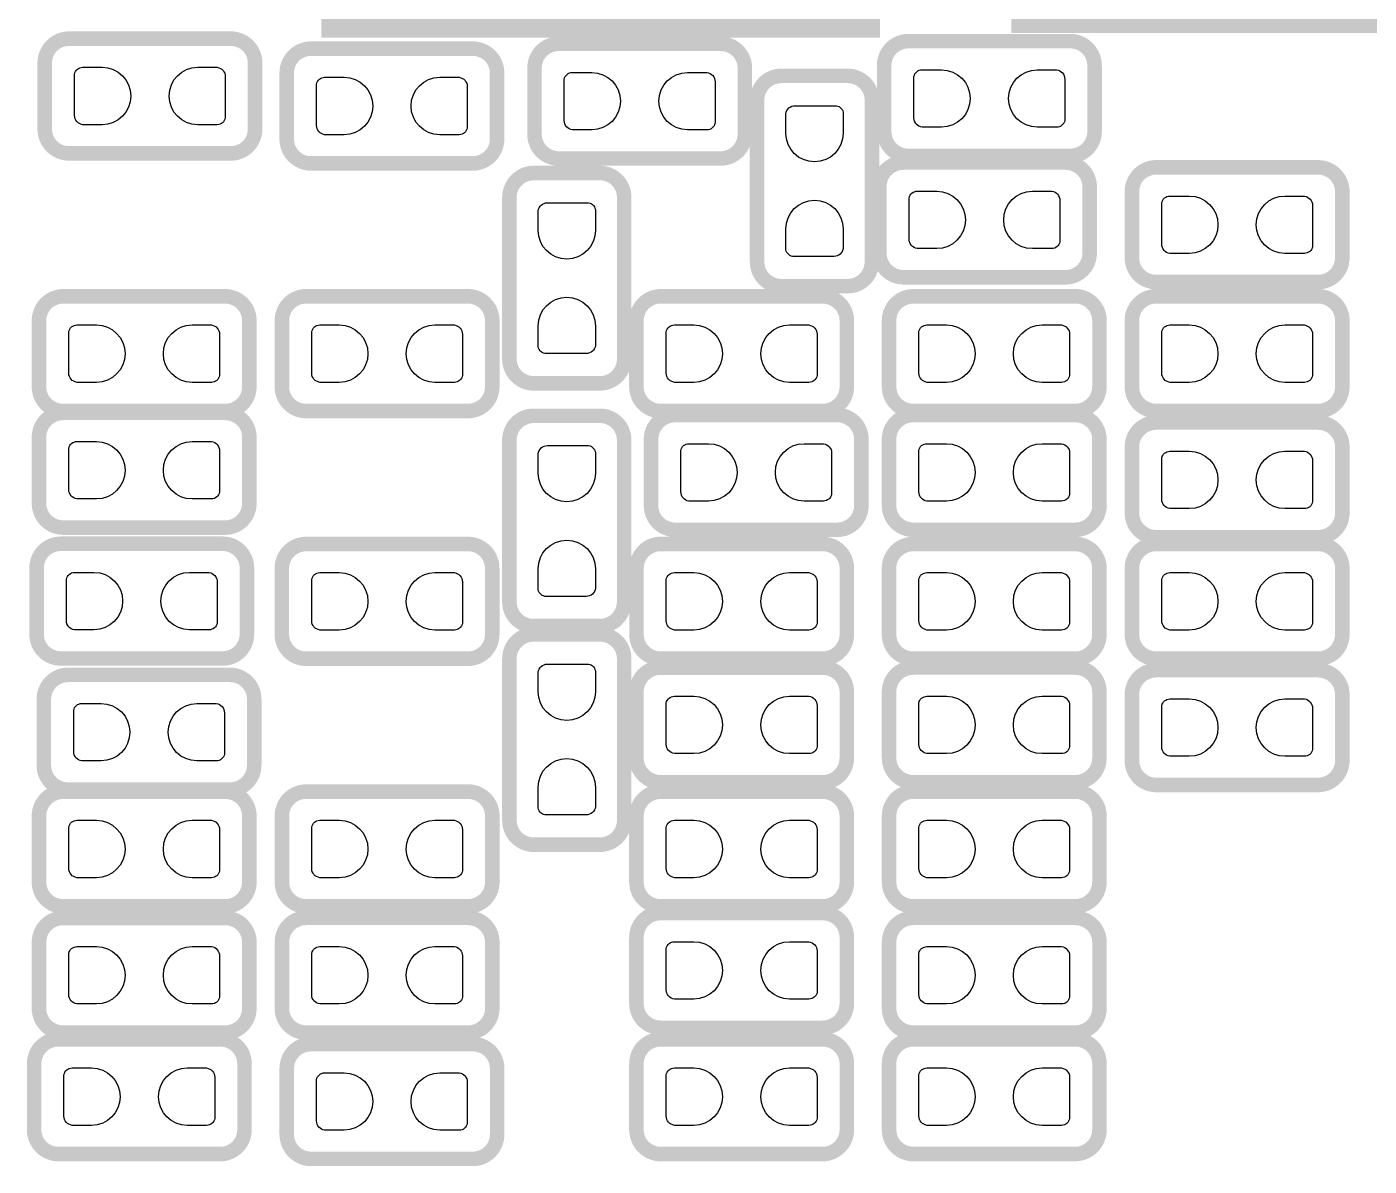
# Model space of a CAD drawing. Extents: x 6 to 176, y -11 to 159.
# Drawn here: x 97.91 to 104.93, y 73.87 to 79.83 of the extents above; entities that cross this region are included whole.
import ezdxf

# ---------------------------------------------------------------- set-up
doc = ezdxf.new("R2010")
doc.units = 0
for name, color, linetype in [('PG_NEW_SLIK-BOT', 231, 'CONTINUOUS'), ('PG_SILKSCREEN_BOTTOM', 122, 'CONTINUOUS'), ('PIN_BOTTOM', 12, 'CONTINUOUS')]:
    doc.layers.add(name, color=color, linetype=linetype)

msp = doc.modelspace()

# ---------------------------------------------------------------- linework, layer by layer
at = {"layer": 'PG_NEW_SLIK-BOT'}
for points, const_width in [([(99.5172, 79.8322), (102.3112, 79.8322), (102.3112, 81.1022), (99.5172, 81.1022), (99.5172, 79.8322)], 0.127), ([(103.124, 79.8576), (105.156, 79.8576), (105.156, 80.7212), (103.124, 80.7212), (103.124, 79.8576)], 0.127), ([(98.979482, 79.764128), (98.133408, 79.764128)], 0.0762), ([(100.24491, 79.711804), (99.398836, 79.711804)], 0.0762), ([(101.540564, 79.737458), (100.69449, 79.737458)], 0.0762), ([(103.36911, 79.751174), (102.523036, 79.751174)], 0.0762), ([(98.006408, 79.637128), (98.006408, 79.290926)], 0.0762), ([(99.106482, 79.290926), (99.106482, 79.637128)], 0.0762), ([(99.271836, 79.584804), (99.271836, 79.238602)], 0.0762), ([(100.37191, 79.238602), (100.37191, 79.584804)], 0.0762), ([(100.56749, 79.610458), (100.56749, 79.264256)], 0.0762), ([(101.667564, 79.264256), (101.667564, 79.610458)], 0.0762), ([(102.204774, 79.569564), (101.858572, 79.569564)], 0.0762), ([(102.396036, 79.624174), (102.396036, 79.277972)], 0.0762), ([(103.49611, 79.277972), (103.49611, 79.624174)], 0.0762), ([(101.731572, 79.442564), (101.731572, 78.59649)], 0.0762), ([(102.331774, 78.59649), (102.331774, 79.442564)], 0.0762), ([(98.133408, 79.163926), (98.979482, 79.163926)], 0.0762), ([(102.523036, 79.150972), (103.36911, 79.150972)], 0.0762), ([(99.398836, 79.111602), (100.24491, 79.111602)], 0.0762), ([(100.69449, 79.137256), (101.540564, 79.137256)], 0.0762), ([(103.34371, 79.116174), (102.497636, 79.116174)], 0.0762), ([(104.664764, 79.091028), (103.81869, 79.091028)], 0.0762), ([(100.909628, 79.06131), (100.563426, 79.06131)], 0.0762), ([(100.436426, 78.93431), (100.436426, 78.088236)], 0.0762), ([(101.036628, 78.088236), (101.036628, 78.93431)], 0.0762), ([(102.370636, 78.989174), (102.370636, 78.642972)], 0.0762), ([(103.47071, 78.642972), (103.47071, 78.989174)], 0.0762), ([(103.69169, 78.964028), (103.69169, 78.617826)], 0.0762), ([(104.791764, 78.617826), (104.791764, 78.964028)], 0.0762), ([(102.497636, 78.515972), (103.34371, 78.515972)], 0.0762), ([(101.858572, 78.46949), (102.204774, 78.46949)], 0.0762), ([(103.81869, 78.490826), (104.664764, 78.490826)], 0.0762), ([(98.94951, 78.416404), (98.103436, 78.416404)], 0.0762), ([(100.219764, 78.416658), (99.37369, 78.416658)], 0.0762), ([(102.07371, 78.416404), (101.227636, 78.416404)], 0.0762), ([(103.394764, 78.416658), (102.54869, 78.416658)], 0.0762), ([(104.664764, 78.416658), (103.81869, 78.416658)], 0.0762), ([(99.07651, 77.943202), (99.07651, 78.289404)], 0.0762), ([(99.24669, 78.289658), (99.24669, 77.943456)], 0.0762), ([(100.346764, 77.943456), (100.346764, 78.289658)], 0.0762), ([(101.100636, 78.289404), (101.100636, 77.943202)], 0.0762), ([(102.20071, 77.943202), (102.20071, 78.289404)], 0.0762), ([(102.42169, 78.289658), (102.42169, 77.943456)], 0.0762), ([(103.521764, 77.943456), (103.521764, 78.289658)], 0.0762), ([(103.69169, 78.289658), (103.69169, 77.943456)], 0.0762), ([(104.791764, 77.943456), (104.791764, 78.289658)], 0.0762), ([(100.563426, 77.961236), (100.909628, 77.961236)], 0.0762), ([(98.103436, 77.816202), (98.94951, 77.816202)], 0.0762), ([(98.94951, 77.806804), (98.103436, 77.806804)], 0.0762), ([(99.37369, 77.816456), (100.219764, 77.816456)], 0.0762), ([(101.227636, 77.816202), (102.07371, 77.816202)], 0.0762), ([(102.54869, 77.816456), (103.394764, 77.816456)], 0.0762), ([(103.81869, 77.816456), (104.664764, 77.816456)], 0.0762), ([(100.909374, 77.791564), (100.563172, 77.791564)], 0.0762), ([(102.14991, 77.795374), (101.303836, 77.795374)], 0.0762), ([(103.39451, 77.795374), (102.548436, 77.795374)], 0.0762), ([(104.664764, 77.756258), (103.81869, 77.756258)], 0.0762), ([(99.07651, 77.333602), (99.07651, 77.679804)], 0.0762), ([(100.436172, 77.664564), (100.436172, 76.81849)], 0.0762), ([(101.036374, 76.81849), (101.036374, 77.664564)], 0.0762), ([(101.176836, 77.668374), (101.176836, 77.322172)], 0.0762), ([(102.27691, 77.322172), (102.27691, 77.668374)], 0.0762), ([(102.421436, 77.668374), (102.421436, 77.322172)], 0.0762), ([(103.52151, 77.322172), (103.52151, 77.668374)], 0.0762), ([(103.69169, 77.629258), (103.69169, 77.283056)], 0.0762), ([(104.791764, 77.283056), (104.791764, 77.629258)], 0.0762), ([(98.103436, 77.206602), (98.94951, 77.206602)], 0.0762), ([(101.303836, 77.195172), (102.14991, 77.195172)], 0.0762), ([(102.548436, 77.195172), (103.39451, 77.195172)], 0.0762), ([(98.93681, 77.122274), (98.090736, 77.122274)], 0.0762), ([(100.21951, 77.121004), (99.373436, 77.121004)], 0.0762), ([(102.073964, 77.121258), (101.22789, 77.121258)], 0.0762), ([(103.39451, 77.121004), (102.548436, 77.121004)], 0.0762), ([(103.81869, 77.156056), (104.664764, 77.156056)], 0.0762), ([(104.664764, 77.121258), (103.81869, 77.121258)], 0.0762), ([(99.06381, 76.649072), (99.06381, 76.995274)], 0.0762), ([(99.246436, 76.994004), (99.246436, 76.647802)], 0.0762), ([(100.34651, 76.647802), (100.34651, 76.994004)], 0.0762), ([(101.10089, 76.994258), (101.10089, 76.648056)], 0.0762), ([(102.200964, 76.648056), (102.200964, 76.994258)], 0.0762), ([(102.421436, 76.994004), (102.421436, 76.647802)], 0.0762), ([(103.52151, 76.647802), (103.52151, 76.994004)], 0.0762), ([(103.69169, 76.994258), (103.69169, 76.648056)], 0.0762), ([(104.791764, 76.648056), (104.791764, 76.994258)], 0.0762), ([(100.563172, 76.69149), (100.909374, 76.69149)], 0.0762), ([(100.909628, 76.64831), (100.563426, 76.64831)], 0.0762), ([(98.090736, 76.522072), (98.93681, 76.522072)], 0.0762), ([(99.373436, 76.520802), (100.21951, 76.520802)], 0.0762), ([(100.436426, 76.52131), (100.436426, 75.675236)], 0.0762), ([(101.036628, 75.675236), (101.036628, 76.52131)], 0.0762), ([(102.07371, 76.474574), (101.227636, 76.474574)], 0.0762), ([(101.22789, 76.521056), (102.073964, 76.521056)], 0.0762), ([(102.548436, 76.520802), (103.39451, 76.520802)], 0.0762), ([(103.394764, 76.474828), (102.54869, 76.474828)], 0.0762), ([(103.81869, 76.521056), (104.664764, 76.521056)], 0.0762), ([(98.97491, 76.436474), (98.128836, 76.436474)], 0.0762), ([(104.664764, 76.460858), (103.81869, 76.460858)], 0.0762), ([(101.100636, 76.347574), (101.100636, 76.001372)], 0.0762), ([(102.20071, 76.001372), (102.20071, 76.347574)], 0.0762), ([(102.42169, 76.347828), (102.42169, 76.001626)], 0.0762), ([(103.521764, 76.001626), (103.521764, 76.347828)], 0.0762), ([(103.69169, 76.333858), (103.69169, 75.987656)], 0.0762), ([(104.791764, 75.987656), (104.791764, 76.333858)], 0.0762), ([(99.10191, 75.963272), (99.10191, 76.309474)], 0.0762), ([(101.227636, 75.874372), (102.07371, 75.874372)], 0.0762), ([(102.54869, 75.874626), (103.394764, 75.874626)], 0.0762), ([(103.81869, 75.860656), (104.664764, 75.860656)], 0.0762), ([(98.94951, 75.825604), (98.103436, 75.825604)], 0.0762), ([(98.128836, 75.836272), (98.97491, 75.836272)], 0.0762), ([(100.219764, 75.825858), (99.37369, 75.825858)], 0.0762), ([(102.07371, 75.825604), (101.227636, 75.825604)], 0.0762), ([(103.394764, 75.825858), (102.54869, 75.825858)], 0.0762), ([(99.07651, 75.352402), (99.07651, 75.698604)], 0.0762), ([(99.24669, 75.698858), (99.24669, 75.352656)], 0.0762), ([(100.346764, 75.352656), (100.346764, 75.698858)], 0.0762), ([(101.100636, 75.698604), (101.100636, 75.352402)], 0.0762), ([(102.20071, 75.352402), (102.20071, 75.698604)], 0.0762), ([(102.42169, 75.698858), (102.42169, 75.352656)], 0.0762), ([(103.521764, 75.352656), (103.521764, 75.698858)], 0.0762), ([(100.563426, 75.548236), (100.909628, 75.548236)], 0.0762), ([(98.103436, 75.225402), (98.94951, 75.225402)], 0.0762), ([(99.37369, 75.225656), (100.219764, 75.225656)], 0.0762), ([(101.227636, 75.225402), (102.07371, 75.225402)], 0.0762), ([(102.54869, 75.225656), (103.394764, 75.225656)], 0.0762), ([(98.94951, 75.165204), (98.103436, 75.165204)], 0.0762), ([(100.219764, 75.165458), (99.37369, 75.165458)], 0.0762), ([(102.07371, 75.190604), (101.227636, 75.190604)], 0.0762), ([(103.394764, 75.165458), (102.54869, 75.165458)], 0.0762), ([(99.07651, 74.692002), (99.07651, 75.038204)], 0.0762), ([(99.24669, 75.038458), (99.24669, 74.692256)], 0.0762), ([(100.346764, 74.692256), (100.346764, 75.038458)], 0.0762), ([(101.100636, 75.063604), (101.100636, 74.717402)], 0.0762), ([(102.20071, 74.717402), (102.20071, 75.063604)], 0.0762), ([(102.42169, 75.038458), (102.42169, 74.692256)], 0.0762), ([(103.521764, 74.692256), (103.521764, 75.038458)], 0.0762), ([(101.227636, 74.590402), (102.07371, 74.590402)], 0.0762), ([(98.92411, 74.530204), (98.078036, 74.530204)], 0.0762), ([(98.103436, 74.565002), (98.94951, 74.565002)], 0.0762), ([(99.37369, 74.565256), (100.219764, 74.565256)], 0.0762), ([(100.245164, 74.505058), (99.39909, 74.505058)], 0.0762), ([(102.07371, 74.530204), (101.227636, 74.530204)], 0.0762), ([(102.54869, 74.565256), (103.394764, 74.565256)], 0.0762), ([(103.394764, 74.530458), (102.54869, 74.530458)], 0.0762), ([(99.05111, 74.057002), (99.05111, 74.403204)], 0.0762), ([(99.27209, 74.378058), (99.27209, 74.031856)], 0.0762), ([(100.372164, 74.031856), (100.372164, 74.378058)], 0.0762), ([(101.100636, 74.403204), (101.100636, 74.057002)], 0.0762), ([(102.20071, 74.057002), (102.20071, 74.403204)], 0.0762), ([(102.42169, 74.403458), (102.42169, 74.057256)], 0.0762), ([(103.521764, 74.057256), (103.521764, 74.403458)], 0.0762), ([(98.078036, 73.930002), (98.92411, 73.930002)], 0.0762), ([(99.39909, 73.904856), (100.245164, 73.904856)], 0.0762), ([(101.227636, 73.930002), (102.07371, 73.930002)], 0.0762), ([(102.54869, 73.930256), (103.394764, 73.930256)], 0.0762)]:
    msp.add_lwpolyline(points, dxfattribs=dict(at, const_width=const_width))
at = {"layer": 'PG_NEW_SLIK-BOT', "const_width": 0.0762}
for points in [[(98.133408, 79.764128, 0.414214), (98.006408, 79.637128)], [(99.106482, 79.637128, 0.414214), (98.979482, 79.764128)], [(99.398836, 79.711804, 0.414214), (99.271836, 79.584804)], [(100.37191, 79.584804, 0.414214), (100.24491, 79.711804)], [(100.69449, 79.737458, 0.414214), (100.56749, 79.610458)], [(101.667564, 79.610458, 0.414214), (101.540564, 79.737458)], [(102.523036, 79.751174, 0.414214), (102.396036, 79.624174)], [(103.49611, 79.624174, 0.414214), (103.36911, 79.751174)], [(101.858572, 79.569564, 0.414214), (101.731572, 79.442564)], [(102.331774, 79.442564, 0.414214), (102.204774, 79.569564)], [(98.006408, 79.290926, 0.414214), (98.133408, 79.163926)], [(98.979482, 79.163926, 0.414214), (99.106482, 79.290926)], [(99.271836, 79.238602, 0.414214), (99.398836, 79.111602)], [(100.24491, 79.111602, 0.414214), (100.37191, 79.238602)], [(100.56749, 79.264256, 0.414214), (100.69449, 79.137256)], [(101.540564, 79.137256, 0.414214), (101.667564, 79.264256)], [(102.396036, 79.277972, 0.414214), (102.523036, 79.150972)], [(103.36911, 79.150972, 0.414214), (103.49611, 79.277972)], [(102.497636, 79.116174, 0.414214), (102.370636, 78.989174)], [(103.47071, 78.989174, 0.414214), (103.34371, 79.116174)], [(103.81869, 79.091028, 0.414214), (103.69169, 78.964028)], [(104.791764, 78.964028, 0.414214), (104.664764, 79.091028)], [(100.563426, 79.06131, 0.414214), (100.436426, 78.93431)], [(101.036628, 78.93431, 0.414214), (100.909628, 79.06131)], [(101.731572, 78.59649, 0.414214), (101.858572, 78.46949)], [(102.204774, 78.46949, 0.414214), (102.331774, 78.59649)], [(102.370636, 78.642972, 0.414214), (102.497636, 78.515972)], [(103.34371, 78.515972, 0.414214), (103.47071, 78.642972)], [(103.69169, 78.617826, 0.414214), (103.81869, 78.490826)], [(104.664764, 78.490826, 0.414214), (104.791764, 78.617826)], [(99.07651, 78.289404, 0.414214), (98.94951, 78.416404)], [(99.37369, 78.416658, 0.414214), (99.24669, 78.289658)], [(100.346764, 78.289658, 0.414214), (100.219764, 78.416658)], [(101.227636, 78.416404, 0.414214), (101.100636, 78.289404)], [(102.20071, 78.289404, 0.414214), (102.07371, 78.416404)], [(102.54869, 78.416658, 0.414214), (102.42169, 78.289658)], [(103.521764, 78.289658, 0.414214), (103.394764, 78.416658)], [(103.81869, 78.416658, 0.414214), (103.69169, 78.289658)], [(104.791764, 78.289658, 0.414214), (104.664764, 78.416658)], [(100.436426, 78.088236, 0.414214), (100.563426, 77.961236)], [(100.909628, 77.961236, 0.414214), (101.036628, 78.088236)], [(98.94951, 77.816202, 0.414214), (99.07651, 77.943202)], [(99.24669, 77.943456, 0.414214), (99.37369, 77.816456)], [(100.219764, 77.816456, 0.414214), (100.346764, 77.943456)], [(101.100636, 77.943202, 0.414214), (101.227636, 77.816202)], [(102.07371, 77.816202, 0.414214), (102.20071, 77.943202)], [(102.42169, 77.943456, 0.414214), (102.54869, 77.816456)], [(103.394764, 77.816456, 0.414214), (103.521764, 77.943456)], [(103.69169, 77.943456, 0.414214), (103.81869, 77.816456)], [(104.664764, 77.816456, 0.414214), (104.791764, 77.943456)], [(99.07651, 77.679804, 0.414214), (98.94951, 77.806804)], [(100.563172, 77.791564, 0.414214), (100.436172, 77.664564)], [(101.036374, 77.664564, 0.414214), (100.909374, 77.791564)], [(101.303836, 77.795374, 0.414214), (101.176836, 77.668374)], [(102.27691, 77.668374, 0.414214), (102.14991, 77.795374)], [(102.548436, 77.795374, 0.414214), (102.421436, 77.668374)], [(103.52151, 77.668374, 0.414214), (103.39451, 77.795374)], [(103.81869, 77.756258, 0.414214), (103.69169, 77.629258)], [(104.791764, 77.629258, 0.414214), (104.664764, 77.756258)], [(98.94951, 77.206602, 0.414214), (99.07651, 77.333602)], [(101.176836, 77.322172, 0.414214), (101.303836, 77.195172)], [(102.14991, 77.195172, 0.414214), (102.27691, 77.322172)], [(102.421436, 77.322172, 0.414214), (102.548436, 77.195172)], [(103.39451, 77.195172, 0.414214), (103.52151, 77.322172)], [(103.69169, 77.283056, 0.414214), (103.81869, 77.156056)], [(104.664764, 77.156056, 0.414214), (104.791764, 77.283056)], [(99.06381, 76.995274, 0.414214), (98.93681, 77.122274)], [(99.373436, 77.121004, 0.414214), (99.246436, 76.994004)], [(100.34651, 76.994004, 0.414214), (100.21951, 77.121004)], [(101.22789, 77.121258, 0.414214), (101.10089, 76.994258)], [(102.200964, 76.994258, 0.414214), (102.073964, 77.121258)], [(102.548436, 77.121004, 0.414214), (102.421436, 76.994004)], [(103.52151, 76.994004, 0.414214), (103.39451, 77.121004)], [(103.81869, 77.121258, 0.414214), (103.69169, 76.994258)], [(104.791764, 76.994258, 0.414214), (104.664764, 77.121258)], [(100.436172, 76.81849, 0.414214), (100.563172, 76.69149)], [(100.909374, 76.69149, 0.414214), (101.036374, 76.81849)], [(98.93681, 76.522072, 0.414214), (99.06381, 76.649072)], [(99.246436, 76.647802, 0.414214), (99.373436, 76.520802)], [(100.21951, 76.520802, 0.414214), (100.34651, 76.647802)], [(100.563426, 76.64831, 0.414214), (100.436426, 76.52131)], [(101.036628, 76.52131, 0.414214), (100.909628, 76.64831)], [(101.10089, 76.648056, 0.414214), (101.22789, 76.521056)], [(102.073964, 76.521056, 0.414214), (102.200964, 76.648056)], [(102.421436, 76.647802, 0.414214), (102.548436, 76.520802)], [(103.39451, 76.520802, 0.414214), (103.52151, 76.647802)], [(103.69169, 76.648056, 0.414214), (103.81869, 76.521056)], [(104.664764, 76.521056, 0.414214), (104.791764, 76.648056)], [(101.227636, 76.474574, 0.414214), (101.100636, 76.347574)], [(102.20071, 76.347574, 0.414214), (102.07371, 76.474574)], [(102.54869, 76.474828, 0.414214), (102.42169, 76.347828)], [(103.521764, 76.347828, 0.414214), (103.394764, 76.474828)], [(99.10191, 76.309474, 0.414214), (98.97491, 76.436474)], [(103.81869, 76.460858, 0.414214), (103.69169, 76.333858)], [(104.791764, 76.333858, 0.414214), (104.664764, 76.460858)], [(101.100636, 76.001372, 0.414214), (101.227636, 75.874372)], [(102.07371, 75.874372, 0.414214), (102.20071, 76.001372)], [(102.42169, 76.001626, 0.414214), (102.54869, 75.874626)], [(103.394764, 75.874626, 0.414214), (103.521764, 76.001626)], [(103.69169, 75.987656, 0.414214), (103.81869, 75.860656)], [(104.664764, 75.860656, 0.414214), (104.791764, 75.987656)], [(98.97491, 75.836272, 0.414214), (99.10191, 75.963272)], [(99.07651, 75.698604, 0.414214), (98.94951, 75.825604)], [(99.37369, 75.825858, 0.414214), (99.24669, 75.698858)], [(100.346764, 75.698858, 0.414214), (100.219764, 75.825858)], [(101.227636, 75.825604, 0.414214), (101.100636, 75.698604)], [(102.20071, 75.698604, 0.414214), (102.07371, 75.825604)], [(102.54869, 75.825858, 0.414214), (102.42169, 75.698858)], [(103.521764, 75.698858, 0.414214), (103.394764, 75.825858)], [(100.436426, 75.675236, 0.414214), (100.563426, 75.548236)], [(100.909628, 75.548236, 0.414214), (101.036628, 75.675236)], [(98.94951, 75.225402, 0.414214), (99.07651, 75.352402)], [(99.24669, 75.352656, 0.414214), (99.37369, 75.225656)], [(100.219764, 75.225656, 0.414214), (100.346764, 75.352656)], [(101.100636, 75.352402, 0.414214), (101.227636, 75.225402)], [(102.07371, 75.225402, 0.414214), (102.20071, 75.352402)], [(102.42169, 75.352656, 0.414214), (102.54869, 75.225656)], [(103.394764, 75.225656, 0.414214), (103.521764, 75.352656)], [(99.07651, 75.038204, 0.414214), (98.94951, 75.165204)], [(99.37369, 75.165458, 0.414214), (99.24669, 75.038458)], [(100.346764, 75.038458, 0.414214), (100.219764, 75.165458)], [(101.227636, 75.190604, 0.414214), (101.100636, 75.063604)], [(102.20071, 75.063604, 0.414214), (102.07371, 75.190604)], [(102.54869, 75.165458, 0.414214), (102.42169, 75.038458)], [(103.521764, 75.038458, 0.414214), (103.394764, 75.165458)], [(101.100636, 74.717402, 0.414214), (101.227636, 74.590402)], [(102.07371, 74.590402, 0.414214), (102.20071, 74.717402)], [(98.94951, 74.565002, 0.414214), (99.07651, 74.692002)], [(99.24669, 74.692256, 0.414214), (99.37369, 74.565256)], [(100.219764, 74.565256, 0.414214), (100.346764, 74.692256)], [(102.42169, 74.692256, 0.414214), (102.54869, 74.565256)], [(103.394764, 74.565256, 0.414214), (103.521764, 74.692256)], [(99.05111, 74.403204, 0.414214), (98.92411, 74.530204)], [(99.39909, 74.505058, 0.414214), (99.27209, 74.378058)], [(100.372164, 74.378058, 0.414214), (100.245164, 74.505058)], [(101.227636, 74.530204, 0.414214), (101.100636, 74.403204)], [(102.20071, 74.403204, 0.414214), (102.07371, 74.530204)], [(102.54869, 74.530458, 0.414214), (102.42169, 74.403458)], [(103.521764, 74.403458, 0.414214), (103.394764, 74.530458)], [(98.92411, 73.930002, 0.414214), (99.05111, 74.057002)], [(99.27209, 74.031856, 0.414214), (99.39909, 73.904856)], [(100.245164, 73.904856, 0.414214), (100.372164, 74.031856)], [(101.100636, 74.057002, 0.414214), (101.227636, 73.930002)], [(102.07371, 73.930002, 0.414214), (102.20071, 74.057002)], [(102.42169, 74.057256, 0.414214), (102.54869, 73.930256)], [(103.394764, 73.930256, 0.414214), (103.521764, 74.057256)]]:
    msp.add_lwpolyline(points, format="xyb", dxfattribs=at)
at = {"layer": 'PG_SILKSCREEN_BOTTOM', "const_width": 0.0762}
for points in [[(98.103436, 78.416404, 0.414214), (97.976436, 78.289404)], [(97.976436, 77.943202, 0.414214), (98.103436, 77.816202)], [(98.103436, 77.806804, 0.414214), (97.976436, 77.679804)], [(97.976436, 77.333602, 0.414214), (98.103436, 77.206602)], [(98.090736, 77.122274, 0.414214), (97.963736, 76.995274)], [(97.963736, 76.649072, 0.414214), (98.090736, 76.522072)], [(98.128836, 76.436474, 0.414214), (98.001836, 76.309474)], [(98.001836, 75.963272, 0.414214), (98.128836, 75.836272)], [(98.103436, 75.825604, 0.414214), (97.976436, 75.698604)], [(97.976436, 75.352402, 0.414214), (98.103436, 75.225402)], [(98.103436, 75.165204, 0.414214), (97.976436, 75.038204)], [(97.976436, 74.692002, 0.414214), (98.103436, 74.565002)], [(98.078036, 74.530204, 0.414214), (97.951036, 74.403204)], [(97.951036, 74.057002, 0.414214), (98.078036, 73.930002)]]:
    msp.add_lwpolyline(points, format="xyb", dxfattribs=at)
for points in [[(97.976436, 78.289404), (97.976436, 77.943202)], [(97.976436, 77.679804), (97.976436, 77.333602)], [(97.963736, 76.995274), (97.963736, 76.649072)], [(98.001836, 76.309474), (98.001836, 75.963272)], [(97.976436, 75.698604), (97.976436, 75.352402)], [(97.976436, 75.038204), (97.976436, 74.692002)], [(97.951036, 74.403204), (97.951036, 74.057002)]]:
    msp.add_lwpolyline(points, dxfattribs=at)
at = {"layer": 'PIN_BOTTOM'}
for points in [[(98.306382, 79.31404), (98.204782, 79.31404, -0.375524), (98.162364, 79.362554), (98.162364, 79.578454, -0.365699), (98.204782, 79.614268), (98.306382, 79.614268, -0.999521)], [(98.806762, 79.614268), (98.908362, 79.614268, -0.375524), (98.95078, 79.565754), (98.95078, 79.349854, -0.365699), (98.908362, 79.31404), (98.806762, 79.31404, -0.999521)], [(102.69601, 79.301086), (102.59441, 79.301086, -0.375524), (102.551992, 79.3496), (102.551992, 79.5655, -0.365699), (102.59441, 79.601314), (102.69601, 79.601314, -0.999521)], [(103.19639, 79.601314), (103.29799, 79.601314, -0.375524), (103.340408, 79.5528), (103.340408, 79.3369, -0.365699), (103.29799, 79.301086), (103.19639, 79.301086, -0.999521)], [(99.57181, 79.261716), (99.47021, 79.261716, -0.375524), (99.427792, 79.31023), (99.427792, 79.52613, -0.365699), (99.47021, 79.561944), (99.57181, 79.561944, -0.999521)], [(100.07219, 79.561944), (100.17379, 79.561944, -0.375524), (100.216208, 79.51343), (100.216208, 79.29753, -0.365699), (100.17379, 79.261716), (100.07219, 79.261716, -0.999521)], [(100.86721, 79.287116), (100.76561, 79.287116, -0.375524), (100.723192, 79.33563), (100.723192, 79.55153, -0.365699), (100.76561, 79.587344), (100.86721, 79.587344, -0.999521)], [(101.36759, 79.587344), (101.46919, 79.587344, -0.375524), (101.511608, 79.53883), (101.511608, 79.32293, -0.365699), (101.46919, 79.287116), (101.36759, 79.287116, -0.999521)], [(101.881686, 79.26959), (101.881686, 79.37119, -0.375524), (101.9302, 79.413608), (102.1461, 79.413608, -0.365699), (102.181914, 79.37119), (102.181914, 79.26959, -0.999521)], [(102.67061, 78.666086), (102.56901, 78.666086, -0.375524), (102.526592, 78.7146), (102.526592, 78.9305, -0.365699), (102.56901, 78.966314), (102.67061, 78.966314, -0.999521)], [(103.17099, 78.966314), (103.27259, 78.966314, -0.375524), (103.315008, 78.9178), (103.315008, 78.7019, -0.365699), (103.27259, 78.666086), (103.17099, 78.666086, -0.999521)], [(100.586286, 78.76159), (100.586286, 78.86319, -0.375524), (100.6348, 78.905608), (100.8507, 78.905608, -0.365699), (100.886514, 78.86319), (100.886514, 78.76159, -0.999521)], [(102.181914, 78.76921), (102.181914, 78.66761, -0.375524), (102.1334, 78.625192), (101.9175, 78.625192, -0.365699), (101.881686, 78.66761), (101.881686, 78.76921, -0.999521)], [(103.99141, 78.640686), (103.88981, 78.640686, -0.375524), (103.847392, 78.6892), (103.847392, 78.9051, -0.365699), (103.88981, 78.940914), (103.99141, 78.940914, -0.999521)], [(104.49179, 78.940914), (104.59339, 78.940914, -0.375524), (104.635808, 78.8924), (104.635808, 78.6765, -0.365699), (104.59339, 78.640686), (104.49179, 78.640686, -0.999521)], [(100.886514, 78.26121), (100.886514, 78.15961, -0.375524), (100.838, 78.117192), (100.6221, 78.117192, -0.365699), (100.586286, 78.15961), (100.586286, 78.26121, -0.999521)], [(98.27641, 77.966316), (98.17481, 77.966316, -0.375524), (98.132392, 78.01483), (98.132392, 78.23073, -0.365699), (98.17481, 78.266544), (98.27641, 78.266544, -0.999521)], [(98.77679, 78.266544), (98.87839, 78.266544, -0.375524), (98.920808, 78.21803), (98.920808, 78.00213, -0.365699), (98.87839, 77.966316), (98.77679, 77.966316, -0.999521)], [(99.54641, 77.966316), (99.44481, 77.966316, -0.375524), (99.402392, 78.01483), (99.402392, 78.23073, -0.365699), (99.44481, 78.266544), (99.54641, 78.266544, -0.999521)], [(100.04679, 78.266544), (100.14839, 78.266544, -0.375524), (100.190808, 78.21803), (100.190808, 78.00213, -0.365699), (100.14839, 77.966316), (100.04679, 77.966316, -0.999521)], [(101.40061, 77.966316), (101.29901, 77.966316, -0.375524), (101.256592, 78.01483), (101.256592, 78.23073, -0.365699), (101.29901, 78.266544), (101.40061, 78.266544, -0.999521)], [(101.90099, 78.266544), (102.00259, 78.266544, -0.375524), (102.045008, 78.21803), (102.045008, 78.00213, -0.365699), (102.00259, 77.966316), (101.90099, 77.966316, -0.999521)], [(102.72141, 77.966316), (102.61981, 77.966316, -0.375524), (102.577392, 78.01483), (102.577392, 78.23073, -0.365699), (102.61981, 78.266544), (102.72141, 78.266544, -0.999521)], [(103.22179, 78.266544), (103.32339, 78.266544, -0.375524), (103.365808, 78.21803), (103.365808, 78.00213, -0.365699), (103.32339, 77.966316), (103.22179, 77.966316, -0.999521)], [(103.99141, 77.966316), (103.88981, 77.966316, -0.375524), (103.847392, 78.01483), (103.847392, 78.23073, -0.365699), (103.88981, 78.266544), (103.99141, 78.266544, -0.999521)], [(104.49179, 78.266544), (104.59339, 78.266544, -0.375524), (104.635808, 78.21803), (104.635808, 78.00213, -0.365699), (104.59339, 77.966316), (104.49179, 77.966316, -0.999521)], [(98.27641, 77.356716), (98.17481, 77.356716, -0.375524), (98.132392, 77.40523), (98.132392, 77.62113, -0.365699), (98.17481, 77.656944), (98.27641, 77.656944, -0.999521)], [(98.77679, 77.656944), (98.87839, 77.656944, -0.375524), (98.920808, 77.60843), (98.920808, 77.39253, -0.365699), (98.87839, 77.356716), (98.77679, 77.356716, -0.999521)], [(100.586286, 77.49159), (100.586286, 77.59319, -0.375524), (100.6348, 77.635608), (100.8507, 77.635608, -0.365699), (100.886514, 77.59319), (100.886514, 77.49159, -0.999521)], [(101.47681, 77.345286), (101.37521, 77.345286, -0.375524), (101.332792, 77.3938), (101.332792, 77.6097, -0.365699), (101.37521, 77.645514), (101.47681, 77.645514, -0.999521)], [(101.97719, 77.645514), (102.07879, 77.645514, -0.375524), (102.121208, 77.597), (102.121208, 77.3811, -0.365699), (102.07879, 77.345286), (101.97719, 77.345286, -0.999521)], [(102.72141, 77.345286), (102.61981, 77.345286, -0.375524), (102.577392, 77.3938), (102.577392, 77.6097, -0.365699), (102.61981, 77.645514), (102.72141, 77.645514, -0.999521)], [(103.22179, 77.645514), (103.32339, 77.645514, -0.375524), (103.365808, 77.597), (103.365808, 77.3811, -0.365699), (103.32339, 77.345286), (103.22179, 77.345286, -0.999521)], [(103.99141, 77.305916), (103.88981, 77.305916, -0.375524), (103.847392, 77.35443), (103.847392, 77.57033, -0.365699), (103.88981, 77.606144), (103.99141, 77.606144, -0.999521)], [(104.49179, 77.606144), (104.59339, 77.606144, -0.375524), (104.635808, 77.55763), (104.635808, 77.34173, -0.365699), (104.59339, 77.305916), (104.49179, 77.305916, -0.999521)], [(100.886514, 76.99121), (100.886514, 76.88961, -0.375524), (100.838, 76.847192), (100.6221, 76.847192, -0.365699), (100.586286, 76.88961), (100.586286, 76.99121, -0.999521)], [(98.26371, 76.672186), (98.16211, 76.672186, -0.375524), (98.119692, 76.7207), (98.119692, 76.9366, -0.365699), (98.16211, 76.972414), (98.26371, 76.972414, -0.999521)], [(98.76409, 76.972414), (98.86569, 76.972414, -0.375524), (98.908108, 76.9239), (98.908108, 76.708, -0.365699), (98.86569, 76.672186), (98.76409, 76.672186, -0.999521)], [(99.54641, 76.670916), (99.44481, 76.670916, -0.375524), (99.402392, 76.71943), (99.402392, 76.93533, -0.365699), (99.44481, 76.971144), (99.54641, 76.971144, -0.999521)], [(100.04679, 76.971144), (100.14839, 76.971144, -0.375524), (100.190808, 76.92263), (100.190808, 76.70673, -0.365699), (100.14839, 76.670916), (100.04679, 76.670916, -0.999521)], [(101.40061, 76.670916), (101.29901, 76.670916, -0.375524), (101.256592, 76.71943), (101.256592, 76.93533, -0.365699), (101.29901, 76.971144), (101.40061, 76.971144, -0.999521)], [(101.90099, 76.971144), (102.00259, 76.971144, -0.375524), (102.045008, 76.92263), (102.045008, 76.70673, -0.365699), (102.00259, 76.670916), (101.90099, 76.670916, -0.999521)], [(102.72141, 76.670916), (102.61981, 76.670916, -0.375524), (102.577392, 76.71943), (102.577392, 76.93533, -0.365699), (102.61981, 76.971144), (102.72141, 76.971144, -0.999521)], [(103.22179, 76.971144), (103.32339, 76.971144, -0.375524), (103.365808, 76.92263), (103.365808, 76.70673, -0.365699), (103.32339, 76.670916), (103.22179, 76.670916, -0.999521)], [(103.99141, 76.670916), (103.88981, 76.670916, -0.375524), (103.847392, 76.71943), (103.847392, 76.93533, -0.365699), (103.88981, 76.971144), (103.99141, 76.971144, -0.999521)], [(104.49179, 76.971144), (104.59339, 76.971144, -0.375524), (104.635808, 76.92263), (104.635808, 76.70673, -0.365699), (104.59339, 76.670916), (104.49179, 76.670916, -0.999521)], [(100.586286, 76.34859), (100.586286, 76.45019, -0.375524), (100.6348, 76.492608), (100.8507, 76.492608, -0.365699), (100.886514, 76.45019), (100.886514, 76.34859, -0.999521)], [(101.40061, 76.024486), (101.29901, 76.024486, -0.375524), (101.256592, 76.073), (101.256592, 76.2889, -0.365699), (101.29901, 76.324714), (101.40061, 76.324714, -0.999521)], [(101.90099, 76.324714), (102.00259, 76.324714, -0.375524), (102.045008, 76.2762), (102.045008, 76.0603, -0.365699), (102.00259, 76.024486), (101.90099, 76.024486, -0.999521)], [(102.72141, 76.024486), (102.61981, 76.024486, -0.375524), (102.577392, 76.073), (102.577392, 76.2889, -0.365699), (102.61981, 76.324714), (102.72141, 76.324714, -0.999521)], [(103.22179, 76.324714), (103.32339, 76.324714, -0.375524), (103.365808, 76.2762), (103.365808, 76.0603, -0.365699), (103.32339, 76.024486), (103.22179, 76.024486, -0.999521)], [(103.99141, 76.010516), (103.88981, 76.010516, -0.375524), (103.847392, 76.05903), (103.847392, 76.27493, -0.365699), (103.88981, 76.310744), (103.99141, 76.310744, -0.999521)], [(104.49179, 76.310744), (104.59339, 76.310744, -0.375524), (104.635808, 76.26223), (104.635808, 76.04633, -0.365699), (104.59339, 76.010516), (104.49179, 76.010516, -0.999521)], [(98.30181, 75.986386), (98.20021, 75.986386, -0.375524), (98.157792, 76.0349), (98.157792, 76.2508, -0.365699), (98.20021, 76.286614), (98.30181, 76.286614, -0.999521)], [(98.80219, 76.286614), (98.90379, 76.286614, -0.375524), (98.946208, 76.2381), (98.946208, 76.0222, -0.365699), (98.90379, 75.986386), (98.80219, 75.986386, -0.999521)], [(100.886514, 75.84821), (100.886514, 75.74661, -0.375524), (100.838, 75.704192), (100.6221, 75.704192, -0.365699), (100.586286, 75.74661), (100.586286, 75.84821, -0.999521)], [(98.27641, 75.375516), (98.17481, 75.375516, -0.375524), (98.132392, 75.42403), (98.132392, 75.63993, -0.365699), (98.17481, 75.675744), (98.27641, 75.675744, -0.999521)], [(98.77679, 75.675744), (98.87839, 75.675744, -0.375524), (98.920808, 75.62723), (98.920808, 75.41133, -0.365699), (98.87839, 75.375516), (98.77679, 75.375516, -0.999521)], [(99.54641, 75.375516), (99.44481, 75.375516, -0.375524), (99.402392, 75.42403), (99.402392, 75.63993, -0.365699), (99.44481, 75.675744), (99.54641, 75.675744, -0.999521)], [(100.04679, 75.675744), (100.14839, 75.675744, -0.375524), (100.190808, 75.62723), (100.190808, 75.41133, -0.365699), (100.14839, 75.375516), (100.04679, 75.375516, -0.999521)], [(101.40061, 75.375516), (101.29901, 75.375516, -0.375524), (101.256592, 75.42403), (101.256592, 75.63993, -0.365699), (101.29901, 75.675744), (101.40061, 75.675744, -0.999521)], [(101.90099, 75.675744), (102.00259, 75.675744, -0.375524), (102.045008, 75.62723), (102.045008, 75.41133, -0.365699), (102.00259, 75.375516), (101.90099, 75.375516, -0.999521)], [(102.72141, 75.375516), (102.61981, 75.375516, -0.375524), (102.577392, 75.42403), (102.577392, 75.63993, -0.365699), (102.61981, 75.675744), (102.72141, 75.675744, -0.999521)], [(103.22179, 75.675744), (103.32339, 75.675744, -0.375524), (103.365808, 75.62723), (103.365808, 75.41133, -0.365699), (103.32339, 75.375516), (103.22179, 75.375516, -0.999521)], [(101.40061, 74.740516), (101.29901, 74.740516, -0.375524), (101.256592, 74.78903), (101.256592, 75.00493, -0.365699), (101.29901, 75.040744), (101.40061, 75.040744, -0.999521)], [(101.90099, 75.040744), (102.00259, 75.040744, -0.375524), (102.045008, 74.99223), (102.045008, 74.77633, -0.365699), (102.00259, 74.740516), (101.90099, 74.740516, -0.999521)], [(98.27641, 74.715116), (98.17481, 74.715116, -0.375524), (98.132392, 74.76363), (98.132392, 74.97953, -0.365699), (98.17481, 75.015344), (98.27641, 75.015344, -0.999521)], [(98.77679, 75.015344), (98.87839, 75.015344, -0.375524), (98.920808, 74.96683), (98.920808, 74.75093, -0.365699), (98.87839, 74.715116), (98.77679, 74.715116, -0.999521)], [(99.54641, 74.715116), (99.44481, 74.715116, -0.375524), (99.402392, 74.76363), (99.402392, 74.97953, -0.365699), (99.44481, 75.015344), (99.54641, 75.015344, -0.999521)], [(100.04679, 75.015344), (100.14839, 75.015344, -0.375524), (100.190808, 74.96683), (100.190808, 74.75093, -0.365699), (100.14839, 74.715116), (100.04679, 74.715116, -0.999521)], [(102.72141, 74.715116), (102.61981, 74.715116, -0.375524), (102.577392, 74.76363), (102.577392, 74.97953, -0.365699), (102.61981, 75.015344), (102.72141, 75.015344, -0.999521)], [(103.22179, 75.015344), (103.32339, 75.015344, -0.375524), (103.365808, 74.96683), (103.365808, 74.75093, -0.365699), (103.32339, 74.715116), (103.22179, 74.715116, -0.999521)], [(98.25101, 74.080116), (98.14941, 74.080116, -0.375524), (98.106992, 74.12863), (98.106992, 74.34453, -0.365699), (98.14941, 74.380344), (98.25101, 74.380344, -0.999521)], [(98.75139, 74.380344), (98.85299, 74.380344, -0.375524), (98.895408, 74.33183), (98.895408, 74.11593, -0.365699), (98.85299, 74.080116), (98.75139, 74.080116, -0.999521)], [(99.57181, 74.054716), (99.47021, 74.054716, -0.375524), (99.427792, 74.10323), (99.427792, 74.31913, -0.365699), (99.47021, 74.354944), (99.57181, 74.354944, -0.999521)], [(100.07219, 74.354944), (100.17379, 74.354944, -0.375524), (100.216208, 74.30643), (100.216208, 74.09053, -0.365699), (100.17379, 74.054716), (100.07219, 74.054716, -0.999521)], [(101.40061, 74.080116), (101.29901, 74.080116, -0.375524), (101.256592, 74.12863), (101.256592, 74.34453, -0.365699), (101.29901, 74.380344), (101.40061, 74.380344, -0.999521)], [(101.90099, 74.380344), (102.00259, 74.380344, -0.375524), (102.045008, 74.33183), (102.045008, 74.11593, -0.365699), (102.00259, 74.080116), (101.90099, 74.080116, -0.999521)], [(102.72141, 74.080116), (102.61981, 74.080116, -0.375524), (102.577392, 74.12863), (102.577392, 74.34453, -0.365699), (102.61981, 74.380344), (102.72141, 74.380344, -0.999521)], [(103.22179, 74.380344), (103.32339, 74.380344, -0.375524), (103.365808, 74.33183), (103.365808, 74.11593, -0.365699), (103.32339, 74.080116), (103.22179, 74.080116, -0.999521)]]:
    msp.add_lwpolyline(points, format="xyb", close=True, dxfattribs=at)

doc.saveas('drawing.dxf')
